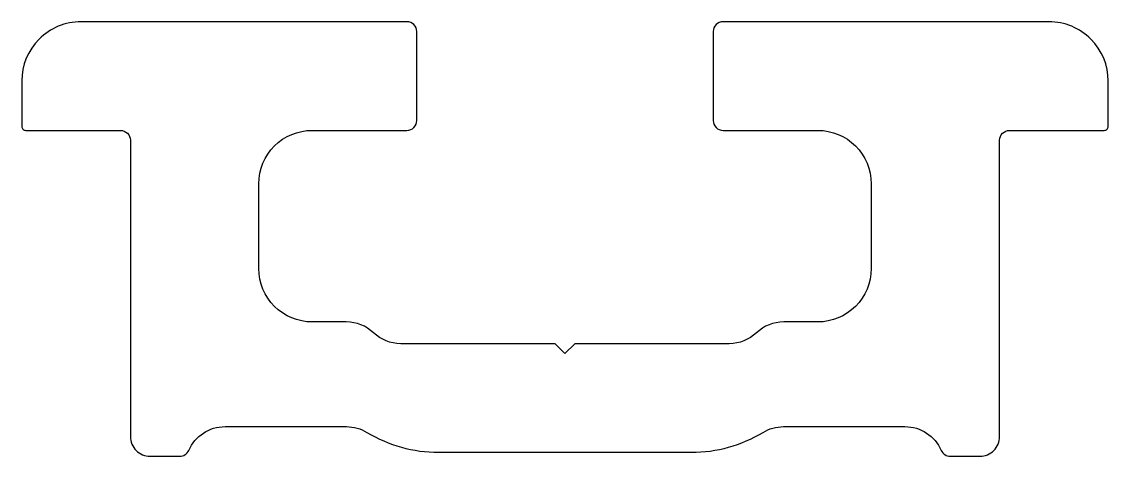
# Model space of a CAD drawing. Extents: x 139.7 to 194.7, y 213.9 to 235.9.
import ezdxf

# ---------------------------------------------------------------- set-up
doc = ezdxf.new("R2010")
doc.units = 0
doc.layers.get('0').update_dxf_attribs({"linetype": 'CONTINUOUS'})

msp = doc.modelspace()

# ---------------------------------------------------------------- linework, layer by layer
msp.add_lwpolyline([(139.721, 232.921), (139.721, 230.621, 0.414214), (139.921, 230.421), (144.721, 230.421, -0.414214), (145.221, 229.921), (145.221, 214.921, 0.414214), (146.221, 213.921), (147.72, 213.921, 0.298217), (148.178, 214.221, -0.298217), (150.011, 215.421), (156.162, 215.421, -0.136889), (157.197, 215.132, 0.136889), (160.821, 214.121), (173.621, 214.121, 0.136889), (177.245, 215.132, -0.136889), (178.281, 215.421), (184.431, 215.421, -0.298217), (186.264, 214.221, 0.298217), (186.723, 213.921), (188.221, 213.921, 0.414214), (189.221, 214.921), (189.221, 229.921, -0.414214), (189.721, 230.421), (194.521, 230.421, 0.414214), (194.721, 230.621), (194.721, 232.921, 0.414214), (191.721, 235.921), (175.221, 235.921, 0.414214), (174.721, 235.421), (174.721, 230.921, 0.414214), (175.221, 230.421), (180.021, 230.421, -0.414214), (182.721, 227.721), (182.721, 223.421, -0.414214), (180.021, 220.721), (178.291, 220.721, 0.192258), (176.914, 220.171, -0.192258), (175.536, 219.621), (167.721, 219.621), (167.221, 219.121), (166.721, 219.621), (158.906, 219.621, -0.192258), (157.529, 220.171, 0.192258), (156.151, 220.721), (154.421, 220.721, -0.414214), (151.721, 223.421), (151.721, 227.721, -0.414214), (154.421, 230.421), (159.221, 230.421, 0.414214), (159.721, 230.921), (159.721, 235.421, 0.414214), (159.221, 235.921), (142.721, 235.921, 0.414214)], format="xyb", close=True)

doc.saveas('drawing.dxf')
